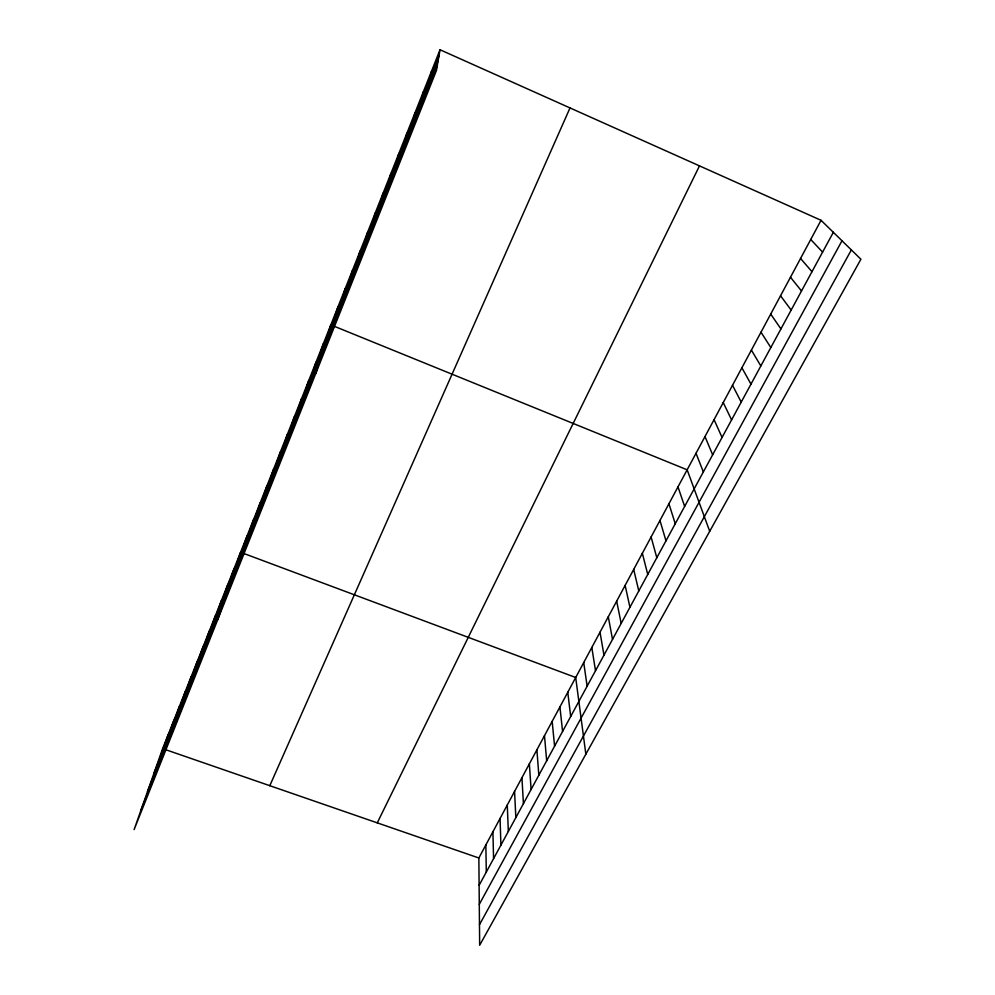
<?xml version="1.0" encoding="UTF-8"?>
<svg xmlns="http://www.w3.org/2000/svg" width="995" height="995" viewBox="0 0 995 995"><rect width="100%" height="100%" fill="white"/><g stroke="black" fill="none" stroke-linecap="round" stroke-linejoin="round"><path stroke-width="1.49" d="M440.026 49.75L436.457 70.471L134.101 829.631L162.633 748.638L440.026 49.75L821.037 220.293L860.899 259.235L479.665 945.25L478.856 857.988L821.037 220.293M430.188 78.12L431.581 71.006M421.557 99.823L423.248 92M413.049 121.253L415.027 112.733M404.642 142.422L406.893 133.218M396.333 163.304L398.871 153.441M388.137 183.938L390.935 173.416M380.053 204.298L383.112 193.154M372.055 224.41L375.364 212.656M364.17 244.285L367.715 231.922M356.372 263.899L360.165 250.964M348.673 283.276L352.703 269.769M341.061 302.418L345.315 288.363M333.549 321.335L338.026 306.734M315.651 373.797L330.825 324.892L687.147 469.802L709.709 531.305M318.462 359.319L323.375 343.648M310.888 378.374L316.024 362.18M303.413 397.192L308.748 380.5M296.025 415.773L301.572 398.585M288.737 434.143L294.47 416.47M281.523 452.277L287.455 434.143M274.409 470.2L280.528 451.606M267.369 487.911L273.675 468.869M260.416 505.41L266.909 485.933M246.76 539.787L253.588 519.477M253.551 522.698L260.205 502.798M240.044 556.665L247.046 535.969M217.557 620.059L240.579 552.275L575.695 677.495L585.844 754.173M220.38 606.166L227.855 584.339M226.86 589.861L234.173 568.394M213.975 622.298L221.586 600.097M201.376 654.001L209.286 631.104M207.644 638.23L215.405 615.681M189.062 684.995L197.246 661.451M195.182 669.573L203.229 646.364M177.023 715.293L185.456 691.139M183.005 700.231L191.326 676.376M165.245 744.944L173.926 720.193M171.103 730.206L179.66 705.741M159.449 759.533L168.254 734.497M153.715 773.961L438.932 56.118M147.496 791.597L438.148 60.608M140.83 810.502L437.315 65.483M269.794 785.702L570.011 107.933M377.267 822.865L699.485 165.879M479.105 885.326L833.337 232.308M479.279 904.343L841.994 240.765M479.466 924.703L851.359 249.907M162.633 748.638L478.856 857.988M810.726 239.496L822.591 252.108M800.54 258.476L811.982 271.672M790.478 277.232L801.51 290.988M780.528 295.764L791.149 310.067M770.702 314.084L780.926 328.922M760.988 332.193L770.826 347.553M751.387 350.091L760.839 365.961M741.897 367.777L750.976 384.145M732.507 385.264L741.225 402.117M723.228 402.552L731.586 419.878M714.062 419.654L722.059 437.439M704.982 436.556L712.656 454.79M696.015 453.272L703.353 471.941M677.981 486.878L684.647 506.405M668.926 503.769L675.257 523.718M659.959 520.46L665.978 540.82M651.103 536.964L656.812 557.735M642.347 553.282L647.745 574.438M633.691 569.426L638.79 590.955M625.134 585.383L629.934 607.273M616.664 601.154L621.178 623.417M608.293 616.763L612.522 639.375M600.01 632.198L603.965 655.145M591.814 647.459L595.507 670.742M583.717 662.558L587.137 686.177M567.772 692.284L570.682 716.512M559.924 706.898L562.585 731.424M552.163 721.363L554.588 746.188M544.489 735.678L546.665 760.777M536.89 749.832L538.842 775.217M529.365 763.849L531.094 789.495M521.927 777.717L523.42 803.624M514.564 791.435L515.845 817.604M507.276 805.017L508.333 831.434M500.062 818.462L500.92 845.128M492.911 831.77L493.57 858.66M485.846 844.942L486.294 872.068"/></g></svg>
